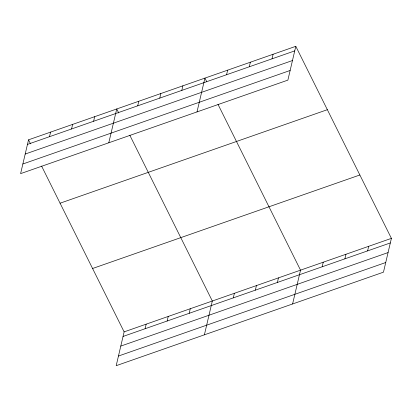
<?xml version="1.0" encoding="UTF-8"?>
<svg xmlns="http://www.w3.org/2000/svg" width="412" height="412" viewBox="0 0 412 412"><rect width="100%" height="100%" fill="white"/><g stroke="black" fill="none" stroke-linecap="round" stroke-linejoin="round"><path stroke-width="0.62" d="M28.531 139.828L20.6 173.637L287.875 80.124L295.806 46.314L28.531 139.828L30.519 143.824M49.507 136.686L50.578 132.113M71.559 128.971L72.63 124.398M93.606 121.257L94.683 116.684M108.799 142.779L116.73 108.969L118.723 112.965M137.711 105.827L138.782 101.254M159.758 98.113L160.835 93.539M41.602 166.093L124.125 331.876L116.194 365.686L383.469 272.172L391.4 238.363L295.806 46.314M181.81 90.398L182.882 85.825M145.101 328.735L146.172 324.162M197.003 111.92L204.934 78.11L206.639 81.535M167.154 321.02L168.225 316.447M226.579 74.732L227.651 70.158M189.201 313.305L190.272 308.732M249.296 66.785L250.372 62.212M204.393 334.827L212.324 301.017L129.806 135.234M272.018 58.834L273.089 54.26M233.3 297.876L234.377 293.303M255.352 290.161L256.424 285.588M277.405 282.447L278.476 277.873M292.597 303.968L300.528 270.159L218.005 104.375M322.174 266.78L323.245 262.207M344.89 258.834L345.962 254.261M367.607 250.882L368.683 246.309M27.46 144.401L294.734 50.887M25.194 154.047L292.474 60.533M22.861 163.991L290.141 70.473M60.075 203.204L327.355 109.69M92.576 268.5L359.856 174.987M124.125 331.876L391.4 238.363M123.049 336.45L390.329 242.936M120.788 346.095L388.063 252.582M118.455 356.04L385.735 262.521"/></g></svg>
